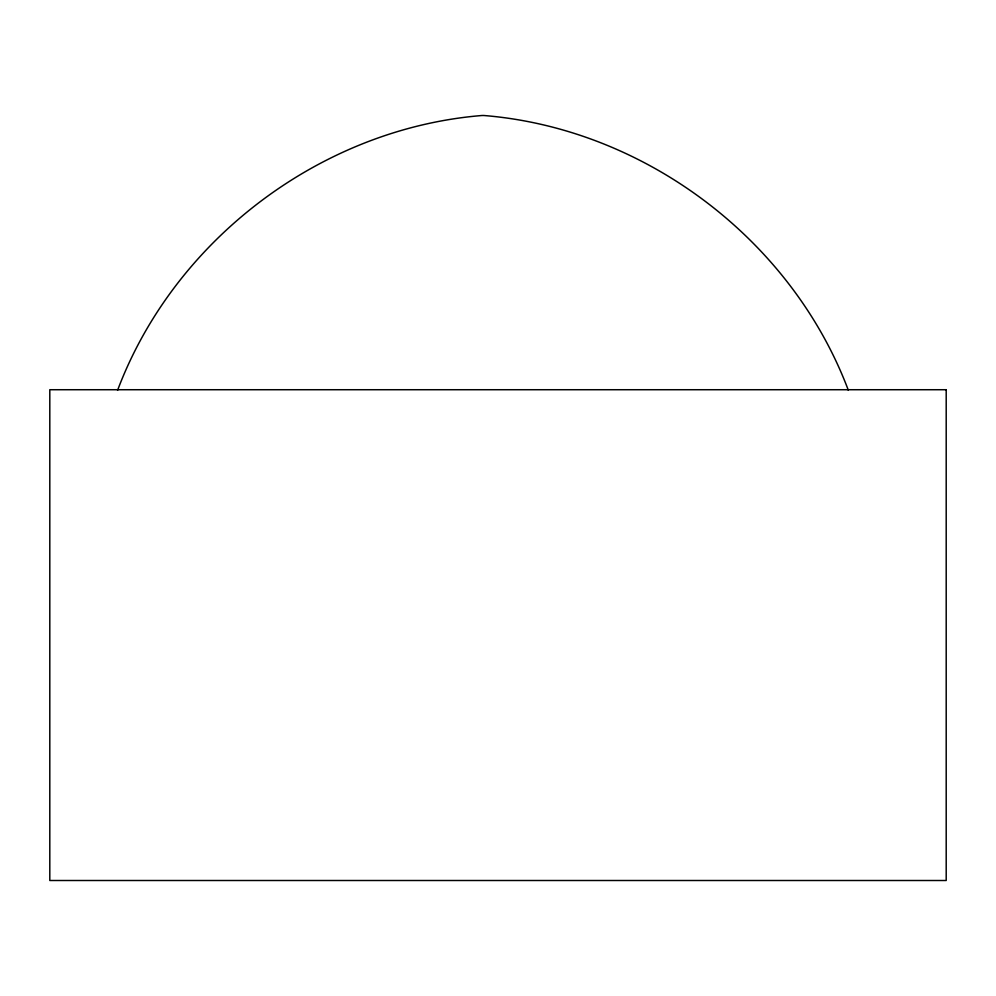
<?xml version="1.0" encoding="UTF-8"?>
<svg xmlns="http://www.w3.org/2000/svg" width="996" height="996" viewBox="0 0 996 996"><rect width="100%" height="100%" fill="white"/><g stroke="black" fill="none" stroke-linecap="round" stroke-linejoin="round"><path stroke-width="1.49" d="M117.565 390.32C174.375 239.401 321.347 128.534 482.089 115.499L483.832 115.499C644.586 128.534 791.546 239.401 848.368 390.32M946.2 389.722L49.8 389.722L49.8 880.501L946.2 880.501L946.2 389.722"/></g></svg>
